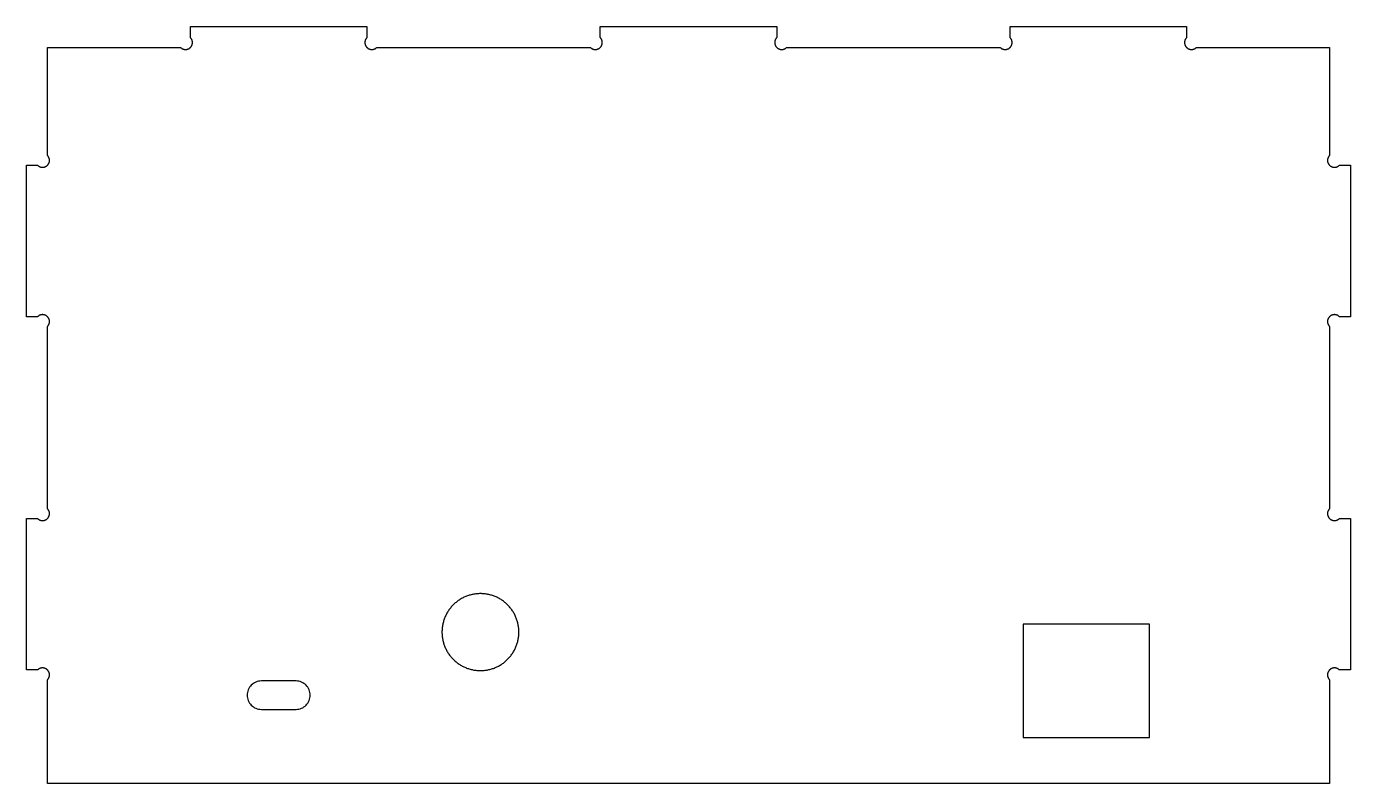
# Model space of a CAD drawing. Header units: millimetres. Extents: x 0 to 210, y 0 to 120.
import ezdxf

# ---------------------------------------------------------------- set-up
doc = ezdxf.new("R2010")
doc.units = ezdxf.units.MM

msp = doc.modelspace()

# ---------------------------------------------------------------- linework, layer by layer
for points in [[(210, 18), (208.2306, 18), (208.1915, 18.0372), (208.1507, 18.0725), (208.1081, 18.1057), (208.0639, 18.1368), (208.0183, 18.1657), (207.9714, 18.1923), (207.9231, 18.2166), (207.8738, 18.2385), (207.8234, 18.2579), (207.7721, 18.2748), (207.7201, 18.2892), (207.6674, 18.301), (207.6142, 18.3103), (207.5606, 18.3169), (207.5068, 18.3209), (207.4528, 18.3222), (207.3988, 18.3209), (207.345, 18.3169), (207.2914, 18.3103), (207.2382, 18.301), (207.1855, 18.2892), (207.1335, 18.2748), (207.0822, 18.2579), (207.0319, 18.2385), (206.9825, 18.2166), (206.9343, 18.1923), (206.8873, 18.1657), (206.8417, 18.1368), (206.7975, 18.1057), (206.755, 18.0725), (206.7141, 18.0372), (206.675, 18), (206.6378, 17.9609), (206.6025, 17.92), (206.5693, 17.8775), (206.5382, 17.8333), (206.5093, 17.7877), (206.4827, 17.7407), (206.4584, 17.6925), (206.4365, 17.6431), (206.4171, 17.5928), (206.4002, 17.5415), (206.3858, 17.4895), (206.374, 17.4368), (206.3647, 17.3836), (206.3581, 17.33), (206.3541, 17.2762), (206.3528, 17.2222), (206.3541, 17.1682), (206.3581, 17.1144), (206.3647, 17.0608), (206.374, 17.0076), (206.3858, 16.9549), (206.4002, 16.9029), (206.4171, 16.8516), (206.4365, 16.8012), (206.4584, 16.7519), (206.4827, 16.7036), (206.5093, 16.6567), (206.5382, 16.6111), (206.5693, 16.5669), (206.6025, 16.5243), (206.6378, 16.4835), (206.675, 16.4444), (206.675, 0), (3.325, 0), (3.325, 16.4444), (3.325, 16.4444), (3.3622, 16.4835), (3.3975, 16.5243), (3.4307, 16.5669), (3.4618, 16.6111), (3.4907, 16.6567), (3.5173, 16.7036), (3.5416, 16.7519), (3.5635, 16.8012), (3.5829, 16.8516), (3.5998, 16.9029), (3.6142, 16.9549), (3.626, 17.0076), (3.6353, 17.0608), (3.6419, 17.1144), (3.6459, 17.1682), (3.6472, 17.2222), (3.6459, 17.2762), (3.6419, 17.33), (3.6353, 17.3836), (3.626, 17.4368), (3.6142, 17.4895), (3.5998, 17.5415), (3.5829, 17.5928), (3.5635, 17.6431), (3.5416, 17.6925), (3.5173, 17.7407), (3.4907, 17.7877), (3.4618, 17.8333), (3.4307, 17.8775), (3.3975, 17.92), (3.3622, 17.9609), (3.325, 18), (3.2859, 18.0372), (3.245, 18.0725), (3.2025, 18.1057), (3.1583, 18.1368), (3.1127, 18.1657), (3.0657, 18.1923), (3.0175, 18.2166), (2.9681, 18.2385), (2.9178, 18.2579), (2.8665, 18.2748), (2.8145, 18.2892), (2.7618, 18.301), (2.7086, 18.3103), (2.655, 18.3169), (2.6012, 18.3209), (2.5472, 18.3222), (2.4932, 18.3209), (2.4394, 18.3169), (2.3858, 18.3103), (2.3326, 18.301), (2.2799, 18.2892), (2.2279, 18.2748), (2.1766, 18.2579), (2.1262, 18.2385), (2.0769, 18.2166), (2.0286, 18.1923), (1.9817, 18.1657), (1.9361, 18.1368), (1.8919, 18.1057), (1.8493, 18.0725), (1.8085, 18.0372), (1.7694, 18), (0, 18), (0, 42), (1.7694, 42), (1.8085, 41.9628), (1.8493, 41.9275), (1.8919, 41.8943), (1.9361, 41.8632), (1.9817, 41.8343), (2.0286, 41.8077), (2.0769, 41.7834), (2.1262, 41.7615), (2.1766, 41.7421), (2.2279, 41.7252), (2.2799, 41.7108), (2.3326, 41.699), (2.3858, 41.6897), (2.4394, 41.6831), (2.4932, 41.6791), (2.5472, 41.6778), (2.6012, 41.6791), (2.655, 41.6831), (2.7086, 41.6897), (2.7618, 41.699), (2.8145, 41.7108), (2.8665, 41.7252), (2.9178, 41.7421), (2.9681, 41.7615), (3.0175, 41.7834), (3.0657, 41.8077), (3.1127, 41.8343), (3.1583, 41.8632), (3.2025, 41.8943), (3.245, 41.9275), (3.2859, 41.9628), (3.325, 42), (3.3622, 42.0391), (3.3975, 42.08), (3.4307, 42.1225), (3.4618, 42.1667), (3.4907, 42.2123), (3.5173, 42.2593), (3.5416, 42.3075), (3.5635, 42.3569), (3.5829, 42.4072), (3.5998, 42.4585), (3.6142, 42.5105), (3.626, 42.5632), (3.6353, 42.6164), (3.6419, 42.67), (3.6459, 42.7238), (3.6472, 42.7778), (3.6459, 42.8318), (3.6419, 42.8856), (3.6353, 42.9392), (3.626, 42.9924), (3.6142, 43.0451), (3.5998, 43.0971), (3.5829, 43.1484), (3.5635, 43.1988), (3.5416, 43.2481), (3.5173, 43.2964), (3.4907, 43.3433), (3.4618, 43.3889), (3.4307, 43.4331), (3.3975, 43.4757), (3.3622, 43.5165), (3.325, 43.5556), (3.325, 72.4444), (3.325, 72.4444), (3.3622, 72.4835), (3.3975, 72.5243), (3.4307, 72.5669), (3.4618, 72.6111), (3.4907, 72.6567), (3.5173, 72.7036), (3.5416, 72.7519), (3.5635, 72.8012), (3.5829, 72.8516), (3.5998, 72.9029), (3.6142, 72.9549), (3.626, 73.0076), (3.6353, 73.0608), (3.6419, 73.1144), (3.6459, 73.1682), (3.6472, 73.2222), (3.6459, 73.2762), (3.6419, 73.33), (3.6353, 73.3836), (3.626, 73.4368), (3.6142, 73.4895), (3.5998, 73.5415), (3.5829, 73.5928), (3.5635, 73.6431), (3.5416, 73.6925), (3.5173, 73.7407), (3.4907, 73.7877), (3.4618, 73.8333), (3.4307, 73.8775), (3.3975, 73.92), (3.3622, 73.9609), (3.325, 74), (3.2859, 74.0372), (3.245, 74.0725), (3.2025, 74.1057), (3.1583, 74.1368), (3.1127, 74.1657), (3.0657, 74.1923), (3.0175, 74.2166), (2.9681, 74.2385), (2.9178, 74.2579), (2.8665, 74.2748), (2.8145, 74.2892), (2.7618, 74.301), (2.7086, 74.3103), (2.655, 74.3169), (2.6012, 74.3209), (2.5472, 74.3222), (2.4932, 74.3209), (2.4394, 74.3169), (2.3858, 74.3103), (2.3326, 74.301), (2.2799, 74.2892), (2.2279, 74.2748), (2.1766, 74.2579), (2.1262, 74.2385), (2.0769, 74.2166), (2.0286, 74.1923), (1.9817, 74.1657), (1.9361, 74.1368), (1.8919, 74.1057), (1.8493, 74.0725), (1.8085, 74.0372), (1.7694, 74), (0, 74), (0, 98), (1.7694, 98), (1.8085, 97.9628), (1.8493, 97.9275), (1.8919, 97.8943), (1.9361, 97.8632), (1.9817, 97.8343), (2.0286, 97.8077), (2.0769, 97.7834), (2.1262, 97.7615), (2.1766, 97.7421), (2.2279, 97.7252), (2.2799, 97.7108), (2.3326, 97.699), (2.3858, 97.6897), (2.4394, 97.6831), (2.4932, 97.6791), (2.5472, 97.6778), (2.6012, 97.6791), (2.655, 97.6831), (2.7086, 97.6897), (2.7618, 97.699), (2.8145, 97.7108), (2.8665, 97.7252), (2.9178, 97.7421), (2.9681, 97.7615), (3.0175, 97.7834), (3.0657, 97.8077), (3.1127, 97.8343), (3.1583, 97.8632), (3.2025, 97.8943), (3.245, 97.9275), (3.2859, 97.9628), (3.325, 98), (3.3622, 98.0391), (3.3975, 98.08), (3.4307, 98.1225), (3.4618, 98.1667), (3.4907, 98.2123), (3.5173, 98.2593), (3.5416, 98.3075), (3.5635, 98.3569), (3.5829, 98.4072), (3.5998, 98.4585), (3.6142, 98.5105), (3.626, 98.5632), (3.6353, 98.6164), (3.6419, 98.67), (3.6459, 98.7238), (3.6472, 98.7778), (3.6459, 98.8318), (3.6419, 98.8856), (3.6353, 98.9392), (3.626, 98.9924), (3.6142, 99.0451), (3.5998, 99.0971), (3.5829, 99.1484), (3.5635, 99.1988), (3.5416, 99.2481), (3.5173, 99.2964), (3.4907, 99.3433), (3.4618, 99.3889), (3.4307, 99.4331), (3.3975, 99.4757), (3.3622, 99.5165), (3.325, 99.5556), (3.325, 116.675), (24.4444, 116.675), (24.4835, 116.6378), (24.5243, 116.6025), (24.5669, 116.5693), (24.6111, 116.5382), (24.6567, 116.5093), (24.7036, 116.4827), (24.7519, 116.4584), (24.8012, 116.4365), (24.8516, 116.4171), (24.9029, 116.4002), (24.9549, 116.3858), (25.0076, 116.374), (25.0608, 116.3647), (25.1144, 116.3581), (25.1682, 116.3541), (25.2222, 116.3528), (25.2762, 116.3541), (25.33, 116.3581), (25.3836, 116.3647), (25.4368, 116.374), (25.4895, 116.3858), (25.5415, 116.4002), (25.5928, 116.4171), (25.6431, 116.4365), (25.6925, 116.4584), (25.7407, 116.4827), (25.7877, 116.5093), (25.8333, 116.5382), (25.8775, 116.5693), (25.92, 116.6025), (25.9609, 116.6378), (26, 116.675), (26.0372, 116.7141), (26.0725, 116.755), (26.1057, 116.7975), (26.1368, 116.8417), (26.1657, 116.8873), (26.1923, 116.9343), (26.2166, 116.9825), (26.2385, 117.0319), (26.2579, 117.0822), (26.2748, 117.1335), (26.2892, 117.1855), (26.301, 117.2382), (26.3103, 117.2914), (26.3169, 117.345), (26.3209, 117.3988), (26.3222, 117.4528), (26.3209, 117.5068), (26.3169, 117.5606), (26.3103, 117.6142), (26.301, 117.6674), (26.2892, 117.7201), (26.2748, 117.7721), (26.2579, 117.8234), (26.2385, 117.8738), (26.2166, 117.9231), (26.1923, 117.9714), (26.1657, 118.0183), (26.1368, 118.0639), (26.1057, 118.1081), (26.0725, 118.1507), (26.0372, 118.1915), (26, 118.2306), (26, 120), (54, 120), (54, 118.2306), (53.9628, 118.1915), (53.9275, 118.1507), (53.8943, 118.1081), (53.8632, 118.0639), (53.8343, 118.0183), (53.8077, 117.9714), (53.7834, 117.9231), (53.7615, 117.8738), (53.7421, 117.8234), (53.7252, 117.7721), (53.7108, 117.7201), (53.699, 117.6674), (53.6897, 117.6142), (53.6831, 117.5606), (53.6791, 117.5068), (53.6778, 117.4528), (53.6791, 117.3988), (53.6831, 117.345), (53.6897, 117.2914), (53.699, 117.2382), (53.7108, 117.1855), (53.7252, 117.1335), (53.7421, 117.0822), (53.7615, 117.0319), (53.7834, 116.9825), (53.8077, 116.9343), (53.8343, 116.8873), (53.8632, 116.8417), (53.8943, 116.7975), (53.9275, 116.755), (53.9628, 116.7141), (54, 116.675), (54.0391, 116.6378), (54.08, 116.6025), (54.1225, 116.5693), (54.1667, 116.5382), (54.2123, 116.5093), (54.2593, 116.4827), (54.3075, 116.4584), (54.3569, 116.4365), (54.4072, 116.4171), (54.4585, 116.4002), (54.5105, 116.3858), (54.5632, 116.374), (54.6164, 116.3647), (54.67, 116.3581), (54.7238, 116.3541), (54.7778, 116.3528), (54.8318, 116.3541), (54.8856, 116.3581), (54.9392, 116.3647), (54.9924, 116.374), (55.0451, 116.3858), (55.0971, 116.4002), (55.1484, 116.4171), (55.1988, 116.4365), (55.2481, 116.4584), (55.2964, 116.4827), (55.3433, 116.5093), (55.3889, 116.5382), (55.4331, 116.5693), (55.4757, 116.6025), (55.5165, 116.6378), (55.5556, 116.675), (89.4444, 116.675), (89.4835, 116.6378), (89.5243, 116.6025), (89.5669, 116.5693), (89.6111, 116.5382), (89.6567, 116.5093), (89.7036, 116.4827), (89.7519, 116.4584), (89.8012, 116.4365), (89.8516, 116.4171), (89.9029, 116.4002), (89.9549, 116.3858), (90.0076, 116.374), (90.0608, 116.3647), (90.1144, 116.3581), (90.1682, 116.3541), (90.2222, 116.3528), (90.2762, 116.3541), (90.33, 116.3581), (90.3836, 116.3647), (90.4368, 116.374), (90.4895, 116.3858), (90.5415, 116.4002), (90.5928, 116.4171), (90.6431, 116.4365), (90.6925, 116.4584), (90.7407, 116.4827), (90.7877, 116.5093), (90.8333, 116.5382), (90.8775, 116.5693), (90.92, 116.6025), (90.9609, 116.6378), (91, 116.675), (91.0372, 116.7141), (91.0725, 116.755), (91.1057, 116.7975), (91.1368, 116.8417), (91.1657, 116.8873), (91.1923, 116.9343), (91.2166, 116.9825), (91.2385, 117.0319), (91.2579, 117.0822), (91.2748, 117.1335), (91.2892, 117.1855), (91.301, 117.2382), (91.3103, 117.2914), (91.3169, 117.345), (91.3209, 117.3988), (91.3222, 117.4528), (91.3209, 117.5068), (91.3169, 117.5606), (91.3103, 117.6142), (91.301, 117.6674), (91.2892, 117.7201), (91.2748, 117.7721), (91.2579, 117.8234), (91.2385, 117.8738), (91.2166, 117.9231), (91.1923, 117.9714), (91.1657, 118.0183), (91.1368, 118.0639), (91.1057, 118.1081), (91.0725, 118.1507), (91.0372, 118.1915), (91, 118.2306), (91, 120), (119, 120), (119, 118.2306), (118.9628, 118.1915), (118.9275, 118.1507), (118.8943, 118.1081), (118.8632, 118.0639), (118.8343, 118.0183), (118.8077, 117.9714), (118.7834, 117.9231), (118.7615, 117.8738), (118.7421, 117.8234), (118.7252, 117.7721), (118.7108, 117.7201), (118.699, 117.6674), (118.6897, 117.6142), (118.6831, 117.5606), (118.6791, 117.5068), (118.6778, 117.4528), (118.6791, 117.3988), (118.6831, 117.345), (118.6897, 117.2914), (118.699, 117.2382), (118.7108, 117.1855), (118.7252, 117.1335), (118.7421, 117.0822), (118.7615, 117.0319), (118.7834, 116.9825), (118.8077, 116.9343), (118.8343, 116.8873), (118.8632, 116.8417), (118.8943, 116.7975), (118.9275, 116.755), (118.9628, 116.7141), (119, 116.675), (119.0391, 116.6378), (119.08, 116.6025), (119.1225, 116.5693), (119.1667, 116.5382), (119.2123, 116.5093), (119.2593, 116.4827), (119.3075, 116.4584), (119.3569, 116.4365), (119.4072, 116.4171), (119.4585, 116.4002), (119.5105, 116.3858), (119.5632, 116.374), (119.6164, 116.3647), (119.67, 116.3581), (119.7238, 116.3541), (119.7778, 116.3528), (119.8318, 116.3541), (119.8856, 116.3581), (119.9392, 116.3647), (119.9924, 116.374), (120.0451, 116.3858), (120.0971, 116.4002), (120.1484, 116.4171), (120.1988, 116.4365), (120.2481, 116.4584), (120.2964, 116.4827), (120.3433, 116.5093), (120.3889, 116.5382), (120.4331, 116.5693), (120.4757, 116.6025), (120.5165, 116.6378), (120.5556, 116.675), (154.4444, 116.675), (154.4835, 116.6378), (154.5243, 116.6025), (154.5669, 116.5693), (154.6111, 116.5382), (154.6567, 116.5093), (154.7036, 116.4827), (154.7519, 116.4584), (154.8012, 116.4365), (154.8516, 116.4171), (154.9029, 116.4002), (154.9549, 116.3858), (155.0076, 116.374), (155.0608, 116.3647), (155.1144, 116.3581), (155.1682, 116.3541), (155.2222, 116.3528), (155.2762, 116.3541), (155.33, 116.3581), (155.3836, 116.3647), (155.4368, 116.374), (155.4895, 116.3858), (155.5415, 116.4002), (155.5928, 116.4171), (155.6431, 116.4365), (155.6925, 116.4584), (155.7407, 116.4827), (155.7877, 116.5093), (155.8333, 116.5382), (155.8775, 116.5693), (155.92, 116.6025), (155.9609, 116.6378), (156, 116.675), (156.0372, 116.7141), (156.0725, 116.755), (156.1057, 116.7975), (156.1368, 116.8417), (156.1657, 116.8873), (156.1923, 116.9343), (156.2166, 116.9825), (156.2385, 117.0319), (156.2579, 117.0822), (156.2748, 117.1335), (156.2892, 117.1855), (156.301, 117.2382), (156.3103, 117.2914), (156.3169, 117.345), (156.3209, 117.3988), (156.3222, 117.4528), (156.3209, 117.5068), (156.3169, 117.5606), (156.3103, 117.6142), (156.301, 117.6674), (156.2892, 117.7201), (156.2748, 117.7721), (156.2579, 117.8234), (156.2385, 117.8738), (156.2166, 117.9231), (156.1923, 117.9714), (156.1657, 118.0183), (156.1368, 118.0639), (156.1057, 118.1081), (156.0725, 118.1507), (156.0372, 118.1915), (156, 118.2306), (156, 120), (184, 120), (184, 118.2306), (183.9628, 118.1915), (183.9275, 118.1507), (183.8943, 118.1081), (183.8632, 118.0639), (183.8343, 118.0183), (183.8077, 117.9714), (183.7834, 117.9231), (183.7615, 117.8738), (183.7421, 117.8234), (183.7252, 117.7721), (183.7108, 117.7201), (183.699, 117.6674), (183.6897, 117.6142), (183.6831, 117.5606), (183.6791, 117.5068), (183.6778, 117.4528), (183.6791, 117.3988), (183.6831, 117.345), (183.6897, 117.2914), (183.699, 117.2382), (183.7108, 117.1855), (183.7252, 117.1335), (183.7421, 117.0822), (183.7615, 117.0319), (183.7834, 116.9825), (183.8077, 116.9343), (183.8343, 116.8873), (183.8632, 116.8417), (183.8943, 116.7975), (183.9275, 116.755), (183.9628, 116.7141), (184, 116.675), (184.0391, 116.6378), (184.08, 116.6025), (184.1225, 116.5693), (184.1667, 116.5382), (184.2123, 116.5093), (184.2593, 116.4827), (184.3075, 116.4584), (184.3569, 116.4365), (184.4072, 116.4171), (184.4585, 116.4002), (184.5105, 116.3858), (184.5632, 116.374), (184.6164, 116.3647), (184.67, 116.3581), (184.7238, 116.3541), (184.7778, 116.3528), (184.8318, 116.3541), (184.8856, 116.3581), (184.9392, 116.3647), (184.9924, 116.374), (185.0451, 116.3858), (185.0971, 116.4002), (185.1484, 116.4171), (185.1988, 116.4365), (185.2481, 116.4584), (185.2964, 116.4827), (185.3433, 116.5093), (185.3889, 116.5382), (185.4331, 116.5693), (185.4757, 116.6025), (185.5165, 116.6378), (185.5556, 116.675), (206.675, 116.675), (206.675, 99.5556), (206.6378, 99.5165), (206.6025, 99.4757), (206.5693, 99.4331), (206.5382, 99.3889), (206.5093, 99.3433), (206.4827, 99.2964), (206.4584, 99.2481), (206.4365, 99.1988), (206.4171, 99.1484), (206.4002, 99.0971), (206.3858, 99.0451), (206.374, 98.9924), (206.3647, 98.9392), (206.3581, 98.8856), (206.3541, 98.8318), (206.3528, 98.7778), (206.3541, 98.7238), (206.3581, 98.67), (206.3647, 98.6164), (206.374, 98.5632), (206.3858, 98.5105), (206.4002, 98.4585), (206.4171, 98.4072), (206.4365, 98.3569), (206.4584, 98.3075), (206.4827, 98.2593), (206.5093, 98.2123), (206.5382, 98.1667), (206.5693, 98.1225), (206.6025, 98.08), (206.6378, 98.0391), (206.675, 98), (206.7141, 97.9628), (206.755, 97.9275), (206.7975, 97.8943), (206.8417, 97.8632), (206.8873, 97.8343), (206.9343, 97.8077), (206.9825, 97.7834), (207.0319, 97.7615), (207.0822, 97.7421), (207.1335, 97.7252), (207.1855, 97.7108), (207.2382, 97.699), (207.2914, 97.6897), (207.345, 97.6831), (207.3988, 97.6791), (207.4528, 97.6778), (207.5068, 97.6791), (207.5606, 97.6831), (207.6142, 97.6897), (207.6674, 97.699), (207.7201, 97.7108), (207.7721, 97.7252), (207.8234, 97.7421), (207.8738, 97.7615), (207.9231, 97.7834), (207.9714, 97.8077), (208.0183, 97.8343), (208.0639, 97.8632), (208.1081, 97.8943), (208.1507, 97.9275), (208.1915, 97.9628), (208.2306, 98), (210, 98), (210, 74), (208.2306, 74), (208.1915, 74.0372), (208.1507, 74.0725), (208.1081, 74.1057), (208.0639, 74.1368), (208.0183, 74.1657), (207.9714, 74.1923), (207.9231, 74.2166), (207.8738, 74.2385), (207.8234, 74.2579), (207.7721, 74.2748), (207.7201, 74.2892), (207.6674, 74.301), (207.6142, 74.3103), (207.5606, 74.3169), (207.5068, 74.3209), (207.4528, 74.3222), (207.3988, 74.3209), (207.345, 74.3169), (207.2914, 74.3103), (207.2382, 74.301), (207.1855, 74.2892), (207.1335, 74.2748), (207.0822, 74.2579), (207.0319, 74.2385), (206.9825, 74.2166), (206.9343, 74.1923), (206.8873, 74.1657), (206.8417, 74.1368), (206.7975, 74.1057), (206.755, 74.0725), (206.7141, 74.0372), (206.675, 74), (206.6378, 73.9609), (206.6025, 73.92), (206.5693, 73.8775), (206.5382, 73.8333), (206.5093, 73.7877), (206.4827, 73.7407), (206.4584, 73.6925), (206.4365, 73.6431), (206.4171, 73.5928), (206.4002, 73.5415), (206.3858, 73.4895), (206.374, 73.4368), (206.3647, 73.3836), (206.3581, 73.33), (206.3541, 73.2762), (206.3528, 73.2222), (206.3541, 73.1682), (206.3581, 73.1144), (206.3647, 73.0608), (206.374, 73.0076), (206.3858, 72.9549), (206.4002, 72.9029), (206.4171, 72.8516), (206.4365, 72.8012), (206.4584, 72.7519), (206.4827, 72.7036), (206.5093, 72.6567), (206.5382, 72.6111), (206.5693, 72.5669), (206.6025, 72.5243), (206.6378, 72.4835), (206.675, 72.4444), (206.675, 43.5556), (206.6378, 43.5165), (206.6025, 43.4757), (206.5693, 43.4331), (206.5382, 43.3889), (206.5093, 43.3433), (206.4827, 43.2964), (206.4584, 43.2481), (206.4365, 43.1988), (206.4171, 43.1484), (206.4002, 43.0971), (206.3858, 43.0451), (206.374, 42.9924), (206.3647, 42.9392), (206.3581, 42.8856), (206.3541, 42.8318), (206.3528, 42.7778), (206.3541, 42.7238), (206.3581, 42.67), (206.3647, 42.6164), (206.374, 42.5632), (206.3858, 42.5105), (206.4002, 42.4585), (206.4171, 42.4072), (206.4365, 42.3569), (206.4584, 42.3075), (206.4827, 42.2593), (206.5093, 42.2123), (206.5382, 42.1667), (206.5693, 42.1225), (206.6025, 42.08), (206.6378, 42.0391), (206.675, 42), (206.7141, 41.9628), (206.755, 41.9275), (206.7975, 41.8943), (206.8417, 41.8632), (206.8873, 41.8343), (206.9343, 41.8077), (206.9825, 41.7834), (207.0319, 41.7615), (207.0822, 41.7421), (207.1335, 41.7252), (207.1855, 41.7108), (207.2382, 41.699), (207.2914, 41.6897), (207.345, 41.6831), (207.3988, 41.6791), (207.4528, 41.6778), (207.5068, 41.6791), (207.5606, 41.6831), (207.6142, 41.6897), (207.6674, 41.699), (207.7201, 41.7108), (207.7721, 41.7252), (207.8234, 41.7421), (207.8738, 41.7615), (207.9231, 41.7834), (207.9714, 41.8077), (208.0183, 41.8343), (208.0639, 41.8632), (208.1081, 41.8943), (208.1507, 41.9275), (208.1915, 41.9628), (208.2306, 42), (210, 42)], [(78.0982, 23.8503), (78.1, 24), (78.0982, 24.1497), (78.0927, 24.2993), (78.0835, 24.4487), (78.0706, 24.5979), (78.0541, 24.7467), (78.034, 24.8951), (78.0102, 25.0429), (77.9828, 25.1901), (77.9518, 25.3365), (77.9172, 25.4822), (77.879, 25.6269), (77.8373, 25.7707), (77.7921, 25.9135), (77.7434, 26.055), (77.6913, 26.1954), (77.6357, 26.3344), (77.5767, 26.472), (77.5143, 26.6081), (77.4487, 26.7426), (77.3797, 26.8755), (77.3075, 27.0067), (77.2321, 27.136), (77.1536, 27.2635), (77.072, 27.389), (76.9873, 27.5124), (76.8996, 27.6338), (76.8089, 27.7529), (76.7154, 27.8698), (76.619, 27.9844), (76.5198, 28.0965), (76.4179, 28.2062), (76.3134, 28.3134), (76.2062, 28.4179), (76.0965, 28.5198), (75.9844, 28.619), (75.8698, 28.7154), (75.7529, 28.8089), (75.6338, 28.8996), (75.5124, 28.9873), (75.389, 29.072), (75.2635, 29.1536), (75.136, 29.2321), (75.0067, 29.3075), (74.8755, 29.3797), (74.7426, 29.4487), (74.6081, 29.5143), (74.472, 29.5767), (74.3344, 29.6357), (74.1954, 29.6913), (74.055, 29.7434), (73.9135, 29.7921), (73.7707, 29.8373), (73.6269, 29.879), (73.4822, 29.9172), (73.3365, 29.9518), (73.1901, 29.9828), (73.0429, 30.0102), (72.8951, 30.034), (72.7467, 30.0541), (72.5979, 30.0706), (72.4487, 30.0835), (72.2993, 30.0927), (72.1497, 30.0982), (72, 30.1), (71.8503, 30.0982), (71.7007, 30.0927), (71.5513, 30.0835), (71.4021, 30.0706), (71.2533, 30.0541), (71.1049, 30.034), (70.9571, 30.0102), (70.8099, 29.9828), (70.6635, 29.9518), (70.5178, 29.9172), (70.3731, 29.879), (70.2293, 29.8373), (70.0865, 29.7921), (69.945, 29.7434), (69.8046, 29.6913), (69.6656, 29.6357), (69.528, 29.5767), (69.3919, 29.5143), (69.2574, 29.4487), (69.1245, 29.3797), (68.9933, 29.3075), (68.864, 29.2321), (68.7365, 29.1536), (68.611, 29.072), (68.4876, 28.9873), (68.3662, 28.8996), (68.2471, 28.8089), (68.1302, 28.7154), (68.0156, 28.619), (67.9035, 28.5198), (67.7938, 28.4179), (67.6866, 28.3134), (67.5821, 28.2062), (67.4802, 28.0965), (67.381, 27.9844), (67.2846, 27.8698), (67.1911, 27.7529), (67.1004, 27.6338), (67.0127, 27.5124), (66.928, 27.389), (66.8464, 27.2635), (66.7679, 27.136), (66.6925, 27.0067), (66.6203, 26.8755), (66.5513, 26.7426), (66.4857, 26.6081), (66.4233, 26.472), (66.3643, 26.3344), (66.3087, 26.1954), (66.2566, 26.055), (66.2079, 25.9135), (66.1627, 25.7707), (66.121, 25.6269), (66.0828, 25.4822), (66.0482, 25.3365), (66.0172, 25.1901), (65.9898, 25.0429), (65.966, 24.8951), (65.9459, 24.7467), (65.9294, 24.5979), (65.9165, 24.4487), (65.9073, 24.2993), (65.9018, 24.1497), (65.9, 24), (65.9018, 23.8503), (65.9073, 23.7007), (65.9165, 23.5513), (65.9294, 23.4021), (65.9459, 23.2533), (65.966, 23.1049), (65.9898, 22.9571), (66.0172, 22.8099), (66.0482, 22.6635), (66.0828, 22.5178), (66.121, 22.3731), (66.1627, 22.2293), (66.2079, 22.0865), (66.2566, 21.945), (66.3087, 21.8046), (66.3643, 21.6656), (66.4233, 21.528), (66.4857, 21.3919), (66.5513, 21.2574), (66.6203, 21.1245), (66.6925, 20.9933), (66.7679, 20.864), (66.8464, 20.7365), (66.928, 20.611), (67.0127, 20.4876), (67.1004, 20.3662), (67.1911, 20.2471), (67.2846, 20.1302), (67.381, 20.0156), (67.4802, 19.9035), (67.5821, 19.7938), (67.6866, 19.6866), (67.7938, 19.5821), (67.9035, 19.4802), (68.0156, 19.381), (68.1302, 19.2846), (68.2471, 19.1911), (68.3662, 19.1004), (68.4876, 19.0127), (68.611, 18.928), (68.7365, 18.8464), (68.864, 18.7679), (68.9933, 18.6925), (69.1245, 18.6203), (69.2574, 18.5513), (69.3919, 18.4857), (69.528, 18.4233), (69.6656, 18.3643), (69.8046, 18.3087), (69.945, 18.2566), (70.0865, 18.2079), (70.2293, 18.1627), (70.3731, 18.121), (70.5178, 18.0828), (70.6635, 18.0482), (70.8099, 18.0172), (70.9571, 17.9898), (71.1049, 17.966), (71.2533, 17.9459), (71.4021, 17.9294), (71.5513, 17.9165), (71.7007, 17.9073), (71.8503, 17.9018), (72, 17.9), (72.1497, 17.9018), (72.2993, 17.9073), (72.4487, 17.9165), (72.5979, 17.9294), (72.7467, 17.9459), (72.8951, 17.966), (73.0429, 17.9898), (73.1901, 18.0172), (73.3365, 18.0482), (73.4822, 18.0828), (73.6269, 18.121), (73.7707, 18.1627), (73.9135, 18.2079), (74.055, 18.2566), (74.1954, 18.3087), (74.3344, 18.3643), (74.472, 18.4233), (74.6081, 18.4857), (74.7426, 18.5513), (74.8755, 18.6203), (75.0067, 18.6925), (75.136, 18.7679), (75.2635, 18.8464), (75.389, 18.928), (75.5124, 19.0127), (75.6338, 19.1004), (75.7529, 19.1911), (75.8698, 19.2846), (75.9844, 19.381), (76.0965, 19.4802), (76.2062, 19.5821), (76.3134, 19.6866), (76.4179, 19.7938), (76.5198, 19.9035), (76.619, 20.0156), (76.7154, 20.1302), (76.8089, 20.2471), (76.8996, 20.3662), (76.9873, 20.4876), (77.072, 20.611), (77.1536, 20.7365), (77.2321, 20.864), (77.3075, 20.9933), (77.3797, 21.1245), (77.4487, 21.2574), (77.5143, 21.3919), (77.5767, 21.528), (77.6357, 21.6656), (77.6913, 21.8046), (77.7434, 21.945), (77.7921, 22.0865), (77.8373, 22.2293), (77.879, 22.3731), (77.9172, 22.5178), (77.9518, 22.6635), (77.9828, 22.8099), (78.0102, 22.9571), (78.034, 23.1049), (78.0541, 23.2533), (78.0706, 23.4021), (78.0835, 23.5513), (78.0927, 23.7007)], [(178.1, 7.275), (178.1, 25.275), (158.1, 25.275), (158.1, 7.275)], [(42.75, 11.75), (42.9705, 11.7608), (43.189, 11.7932), (43.4031, 11.8469), (43.611, 11.9213), (43.8106, 12.0157), (44, 12.1292), (44.1774, 12.2607), (44.341, 12.409), (44.4893, 12.5726), (44.6208, 12.75), (44.7343, 12.9394), (44.8287, 13.139), (44.9031, 13.3469), (44.9568, 13.561), (44.9892, 13.7795), (45, 14), (44.9892, 14.2205), (44.9568, 14.439), (44.9031, 14.6531), (44.8287, 14.861), (44.7343, 15.0606), (44.6208, 15.25), (44.4893, 15.4274), (44.341, 15.591), (44.1774, 15.7393), (44, 15.8708), (43.8106, 15.9843), (43.611, 16.0787), (43.4031, 16.1531), (43.189, 16.2068), (42.9705, 16.2392), (42.75, 16.25), (37.25, 16.25), (37.0295, 16.2392), (36.811, 16.2068), (36.5969, 16.1531), (36.389, 16.0787), (36.1894, 15.9843), (36, 15.8708), (35.8226, 15.7393), (35.659, 15.591), (35.5107, 15.4274), (35.3792, 15.25), (35.2657, 15.0606), (35.1713, 14.861), (35.0969, 14.6531), (35.0432, 14.439), (35.0108, 14.2205), (35, 14), (35.0108, 13.7795), (35.0432, 13.561), (35.0969, 13.3469), (35.1713, 13.139), (35.2657, 12.9394), (35.3792, 12.75), (35.5107, 12.5726), (35.659, 12.409), (35.8226, 12.2607), (36, 12.1292), (36.1894, 12.0157), (36.389, 11.9213), (36.5969, 11.8469), (36.811, 11.7932), (37.0295, 11.7608), (37.25, 11.75)]]:
    msp.add_lwpolyline(points, close=True)

doc.saveas('drawing.dxf')
